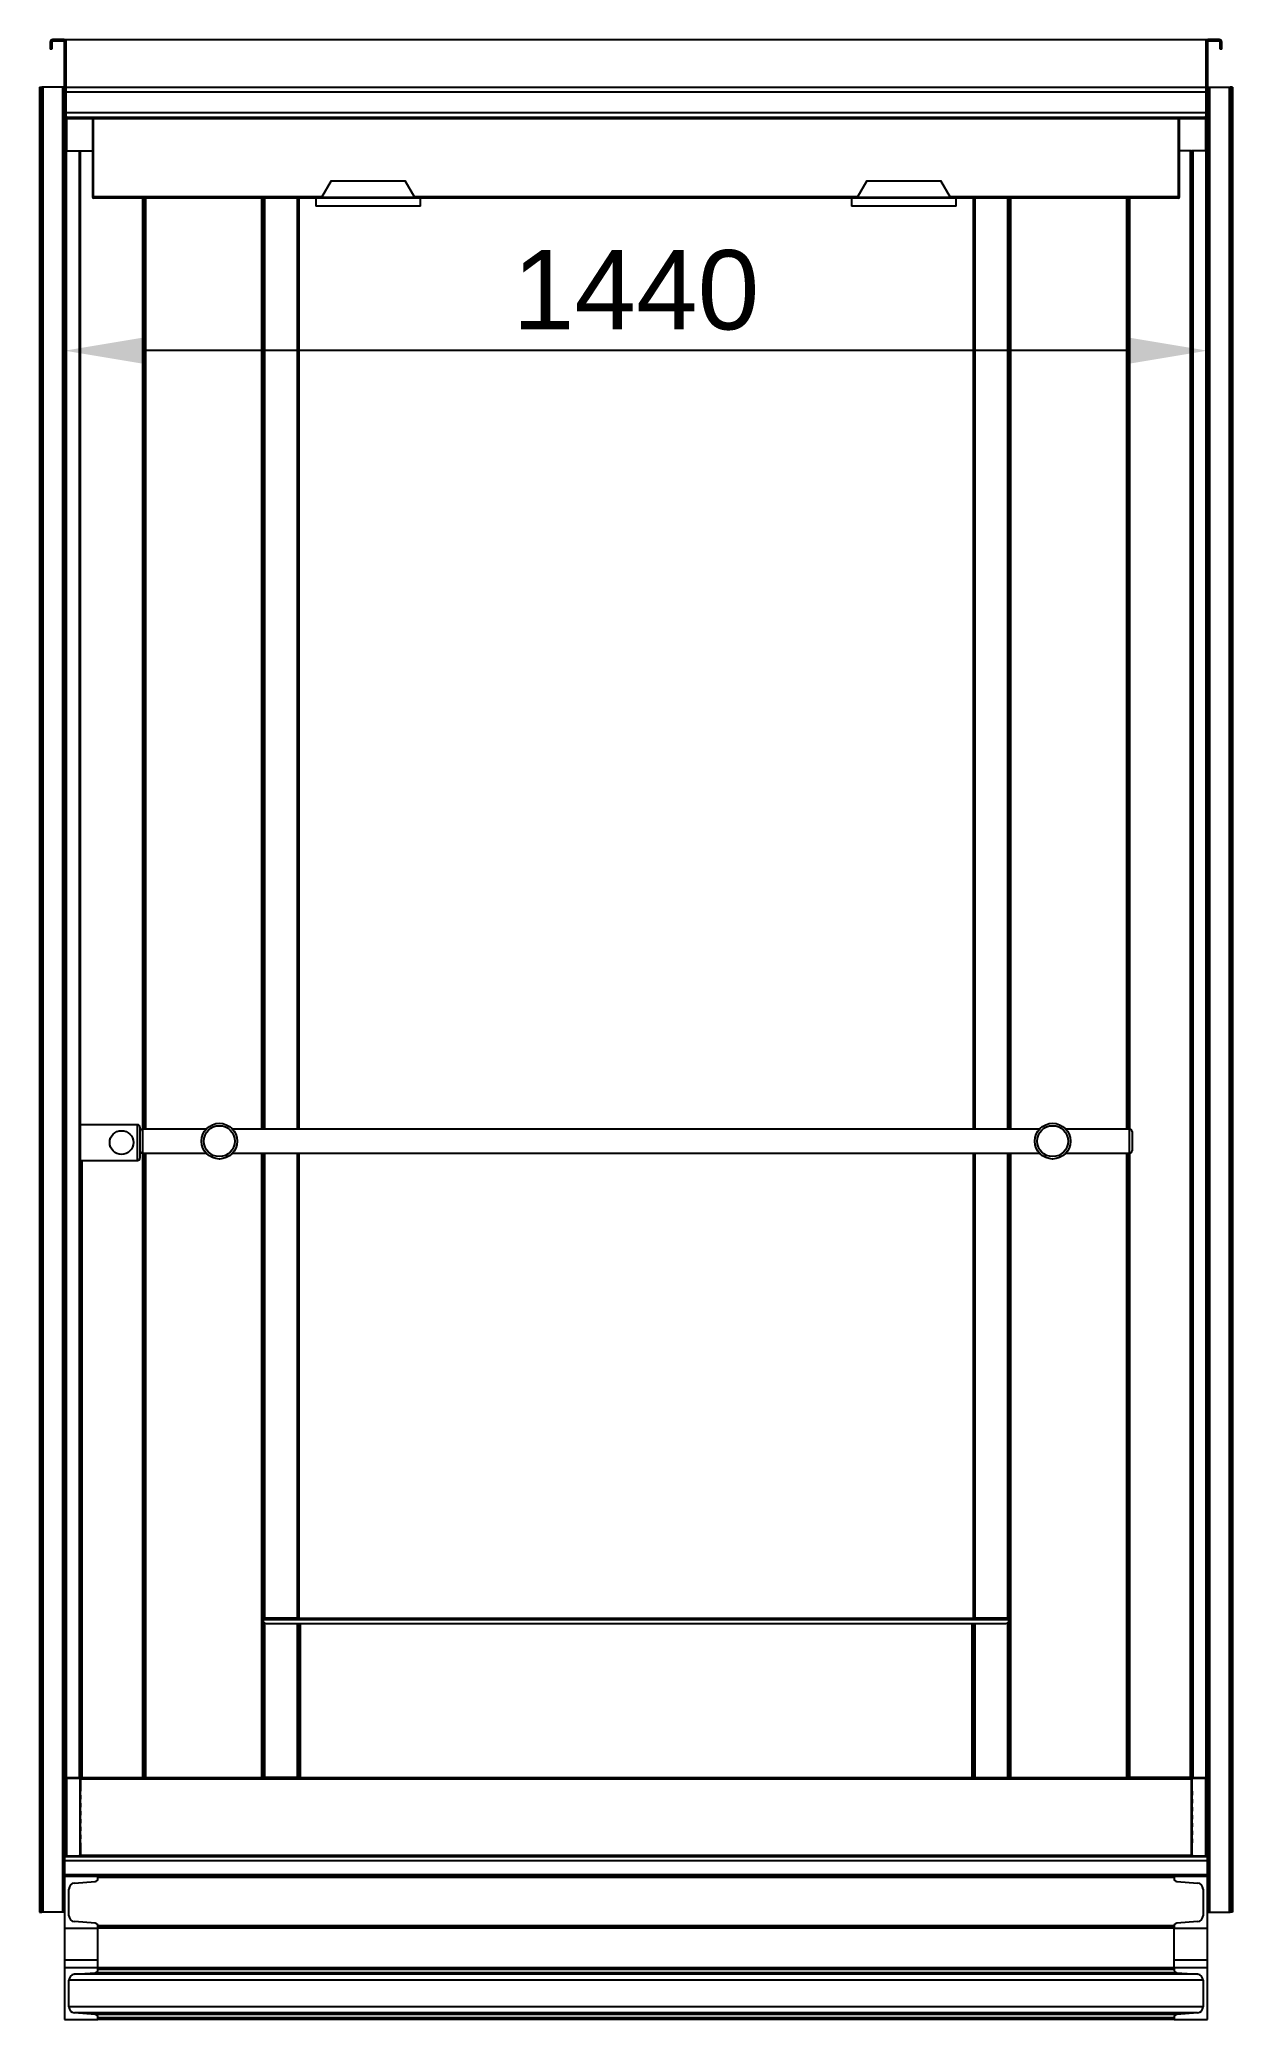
# Model space of a CAD drawing. Header units: millimetres. Extents: x -751 to 752, y 0 to 2495.
import ezdxf

# ---------------------------------------------------------------- set-up
doc = ezdxf.new("R2010")
doc.units = ezdxf.units.MM
doc.styles.get("Standard").update_dxf_attribs({"font": 'arial.ttf'})
doc.dimstyles.new('DimStyleALPx2', dxfattribs={"dimscale": 40, "dimtxt": 2.5, "dimasz": 2.5, "dimexe": 1.25, "dimexo": 0.625, "dimtad": 1, "dimdsep": 46, "dimtxsty": 'Standard', "dimcen": 2.5, "dimclrd": 60, "dimclre": 60, "dimadec": 0, "dimazin": 0, "dimtfac": 1, "dimtofl": 0, "dimtmove": 0, "dimatfit": 3, "dimfxl": 1, "dimarcsym": 0})

# ---------------------------------------------------------------- blocks, each defined once
blk = doc.blocks.new('*D0')
at = {"color": 60, "linetype": 'ByBlock', "lineweight": -2, "transparency": 16777216}
for p, q in [((-719.1, 2351.6), (-719.1, 2053)), ((720.9, 2351.6), (720.9, 2053)), ((620.9, 2103), (-619.1, 2103))]:
    blk.add_line(p, q, dxfattribs=at)
at = {"color": 60, "transparency": 16777216}
for points in [[(-619.1, 2119.6), (-619.1, 2086.3), (-719.1, 2103)], [(620.9, 2119.6), (620.9, 2086.3), (720.9, 2103)]]:
    blk.add_solid(points, dxfattribs=at)
at = {"layer": 'Defpoints', "color": 0, "transparency": 16777216}
for p in [(-719.1, 2376.6), (720.9, 2376.6), (-719.1, 2103)]:
    blk.add_point(p, dxfattribs=at)
at = {"color": 0, "transparency": 16777216, "insert": (0.9, 2179), "char_height": 100, "attachment_point": 5}
blk.add_mtext('1440', dxfattribs=at)

msp = doc.modelspace()

# ---------------------------------------------------------------- linework, layer by layer
at = {"color": 7, "linetype": 'Continuous', "lineweight": 25}
for p, q in [((-737.1, 2492), (-737.1, 2483)), ((-735.1, 2483), (-737.1, 2483)), ((-735.1, 2492), (-735.1, 2483)), ((-720.1, 2495), (-734.1, 2495)), ((-720.1, 2493), (-734.1, 2493)), ((-719.1, 2398), (-719.1, 2492)), ((-717.1, 2398), (-717.1, 2492)), ((718.9, 2492), (718.9, 2398)), ((720.9, 2492), (720.9, 2398)), ((735.9, 2495), (721.9, 2495)), ((735.9, 2493), (721.9, 2493)), ((736.9, 2483), (736.9, 2492)), ((738.9, 2483), (736.9, 2483)), ((738.9, 2483), (738.9, 2492)), ((-750.6, 2435), (-750.6, 135)), ((-750.6, 2435), (-749.1, 2435)), ((-749.1, 2435), (-747.6, 2435)), ((-749.1, 2435), (-749.1, 135)), ((-747.6, 2435), (-747.6, 135)), ((-746.6, 2435), (-747.6, 2435)), ((-746.6, 2435), (-746.6, 135)), ((-721.6, 2435), (-746.6, 2435)), ((-721.6, 2435), (-721.6, 135)), ((-720.6, 2435), (-721.6, 2435)), ((-720.6, 2435), (-720.6, 135)), ((-720.6, 2435), (-719.1, 2435)), ((-719.1, 2435), (-719.1, 135)), ((-717.1, 2435), (718.9, 2435)), ((-717.1, 2429), (718.9, 2429)), ((720.9, 2435), (722.4, 2435)), ((720.9, 135), (720.9, 2435)), ((722.4, 135), (722.4, 2435)), ((722.4, 2435), (723.4, 2435)), ((723.4, 2435), (723.4, 135)), ((723.4, 2435), (748.4, 2435)), ((748.4, 2435), (748.4, 135)), ((748.4, 2435), (749.4, 2435)), ((750.9, 2435), (749.4, 2435)), ((749.4, 2435), (749.4, 135)), ((750.9, 2435), (750.9, 135)), ((752.4, 2435), (750.9, 2435)), ((752.4, 2435), (752.4, 135)), ((-717.1, 2403), (718.9, 2403)), ((717.9, 2397), (-716.1, 2397)), ((717.9, 2395), (-716.1, 2395)), ((-684.1, 2395), (-684.1, 2296.8)), ((-683.3, 2395), (-684.1, 2395)), ((-683.3, 2395), (-683.3, 2296.8)), ((-682.593, 2296.8), (-682.593, 2395)), ((684.393, 2296.8), (684.393, 2395)), ((685.1, 2296.8), (685.1, 2395)), ((685.9, 2395), (685.1, 2395)), ((685.9, 2296.8), (685.9, 2395)), ((-719.1, 2355), (-718.3, 2355)), ((-718.3, 2355), (-718.3, 305)), ((-718.3, 2355), (-717.3, 2355)), ((-717.3, 2355), (-717.3, 305)), ((-717.3, 2355), (-700.9, 2355)), ((-700.9, 2355), (-700.9, 305)), ((-700.9, 2355), (-699.9, 2355)), ((-699.9, 305), (-699.9, 2355)), ((-699.9, 2355), (-699.1, 2355)), ((-699.1, 305), (-699.1, 2355)), ((-699.1, 2355), (-697.3, 2355)), ((-697.3, 2355), (-684.1, 2355)), ((-683.3, 2355), (-682.593, 2355)), ((685.1, 2355), (684.393, 2355)), ((699.1, 2355), (685.9, 2355)), ((699.1, 2355), (699.1, 305)), ((700.9, 2355), (699.1, 2355)), ((700.9, 2355), (700.9, 2016.8)), ((700.9, 2355), (701.7, 2355)), ((701.7, 2355), (701.7, 2016.8)), ((702.7, 2355), (701.7, 2355)), ((702.7, 2355), (702.7, 305)), ((719.1, 2355), (702.7, 2355)), ((719.1, 2355), (719.1, 305)), ((720.1, 2355), (719.1, 2355)), ((720.1, 2355), (720.1, 305)), ((720.9, 2355), (720.1, 2355)), ((684.1, 2295.8), (-682.3, 2295.8)), ((-383.279, 2317), (-395.519, 2295.8)), ((-383.279, 2317), (-336.6, 2317)), ((-336.6, 2317), (-289.921, 2317)), ((-277.681, 2295.8), (-289.921, 2317)), ((291.721, 2317), (279.481, 2295.8)), ((291.721, 2317), (338.4, 2317)), ((338.4, 2317), (385.079, 2317)), ((397.319, 2295.8), (385.079, 2317)), ((684.1, 2295), (-682.3, 2295)), ((-619.1, 2295), (-619.1, 1121.8)), ((-469.1, 2295), (-469.1, 1121.8)), ((-424.1, 2295), (-424.1, 1121.8)), ((-402.6, 2295), (-402.6, 2285)), ((-270.6, 2285), (-402.6, 2285)), ((-270.6, 2285), (-270.6, 2295)), ((272.4, 2295), (272.4, 2285)), ((404.4, 2285), (272.4, 2285)), ((404.4, 2285), (404.4, 2295)), ((425.9, 2295), (425.9, 1121.8)), ((470.9, 2295), (470.9, 1121.8)), ((620.9, 2295), (620.9, 1121.8)), ((700.9, 2146.8), (699.4, 2146.8)), ((699.4, 2016.8), (699.4, 2146.8)), ((700.9, 2016.8), (700.9, 2146.8)), ((700.9, 2016.8), (699.4, 2016.8)), ((699.4, 2016.8), (699.4, 1956.8)), ((700.1, 2016.8), (700.1, 1956.8)), ((700.1, 2016.8), (700.9, 2016.8)), ((701.7, 2016.8), (700.9, 2016.8)), ((700.9, 2016.8), (700.9, 1956.8)), ((701.7, 2016.8), (701.7, 1956.8)), ((699.4, 1956.8), (700.9, 1956.8)), ((699.4, 1851.8), (699.4, 1956.8)), ((700.1, 1956.8), (700.9, 1956.8)), ((701.7, 1956.8), (700.9, 1956.8)), ((700.9, 1956.8), (700.9, 1851.8)), ((701.7, 1956.8), (701.7, 1851.8)), ((700.9, 1851.8), (699.4, 1851.8)), ((699.4, 1851.8), (699.4, 1741.8)), ((700.1, 1741.8), (700.1, 1851.8)), ((700.1, 1851.8), (700.9, 1851.8)), ((701.7, 1851.8), (700.9, 1851.8)), ((700.9, 1741.8), (700.9, 1851.8)), ((701.7, 1851.8), (701.7, 1741.8)), ((699.4, 1741.8), (700.9, 1741.8)), ((699.4, 1661.8), (699.4, 1741.8)), ((700.1, 1741.8), (700.9, 1741.8)), ((701.7, 1741.8), (700.9, 1741.8)), ((700.9, 1741.8), (700.9, 1661.8)), ((701.7, 1741.8), (701.7, 1661.8)), ((700.9, 1661.8), (699.4, 1661.8)), ((699.4, 1661.8), (699.4, 1631.8)), ((700.1, 1661.8), (700.1, 1631.8)), ((700.9, 1661.8), (700.1, 1661.8)), ((700.9, 1661.8), (701.7, 1661.8)), ((700.9, 1661.8), (700.9, 1631.8)), ((701.7, 1661.8), (701.7, 1631.8)), ((699.4, 1284.712), (699.4, 1631.8)), ((699.4, 1631.8), (700.9, 1631.8)), ((700.9, 1631.8), (700.1, 1631.8)), ((700.9, 1631.8), (701.7, 1631.8)), ((700.9, 1631.8), (700.9, 1284.712)), ((701.7, 1631.8), (701.7, 1284.712)), ((700.9, 1284.712), (699.4, 1284.712)), ((699.4, 1284.712), (699.4, 1248.888)), ((700.9, 1284.712), (700.1, 1284.712)), ((700.1, 1248.888), (700.1, 1284.712)), ((700.9, 1284.712), (701.7, 1284.712)), ((700.9, 1248.888), (700.9, 1284.712)), ((701.7, 1284.712), (701.7, 1248.888)), ((699.4, 1248.888), (700.9, 1248.888)), ((699.4, 1234.712), (699.4, 1248.888)), ((700.1, 1248.888), (700.9, 1248.888)), ((701.7, 1248.888), (700.9, 1248.888)), ((700.9, 1248.888), (700.9, 1234.712)), ((701.7, 1248.888), (701.7, 1234.712)), ((700.9, 1234.712), (699.4, 1234.712)), ((699.4, 1234.712), (699.4, 1198.888)), ((700.9, 1234.712), (700.1, 1234.712)), ((700.1, 1198.888), (700.1, 1234.712)), ((700.9, 1234.712), (701.7, 1234.712)), ((700.9, 1198.888), (700.9, 1234.712)), ((701.7, 1234.712), (701.7, 1198.888)), ((699.4, 1174.712), (699.4, 1198.888)), ((699.4, 1198.888), (700.9, 1198.888)), ((700.1, 1198.888), (700.9, 1198.888)), ((701.7, 1198.888), (700.9, 1198.888)), ((700.9, 1198.888), (700.9, 1174.712)), ((701.7, 1198.888), (701.7, 1174.712)), ((700.9, 1174.712), (699.4, 1174.712)), ((699.4, 1174.712), (699.4, 1138.888)), ((700.9, 1174.712), (700.1, 1174.712)), ((700.1, 1138.888), (700.1, 1174.712)), ((700.9, 1138.888), (700.9, 1174.712)), ((700.9, 1174.712), (701.7, 1174.712)), ((701.7, 1174.712), (701.7, 1138.888)), ((-627.1, 1127.5), (-699.1, 1127.5)), ((-624.1, 1124.5), (-624.1, 1085.5)), ((699.4, 1138.888), (700.9, 1138.888)), ((699.4, 1124.712), (699.4, 1138.888)), ((700.9, 1124.712), (699.4, 1124.712)), ((699.4, 1124.712), (699.4, 1088.888)), ((700.1, 1138.888), (700.9, 1138.888)), ((700.9, 1124.712), (700.1, 1124.712)), ((700.1, 1088.888), (700.1, 1124.712)), ((701.7, 1138.888), (700.9, 1138.888)), ((700.9, 1138.888), (700.9, 1124.712)), ((700.9, 1088.888), (700.9, 1124.712)), ((700.9, 1124.712), (701.7, 1124.712)), ((701.7, 1138.888), (701.7, 1124.712)), ((701.7, 1124.712), (701.7, 1088.888)), ((-540.87, 1121.8), (-621.1, 1121.8)), ((509.129, 1121.8), (-507.329, 1121.8)), ((622.9, 1121.8), (542.67, 1121.8)), ((625.9, 1118.8), (625.9, 1094.8)), ((-699.1, 1082.5), (-627.1, 1082.5)), ((-621.1, 1091.8), (-540.87, 1091.8)), ((-619.1, 1091.8), (-619.1, 305)), ((-507.329, 1091.8), (509.129, 1091.8)), ((-469.1, 1091.8), (-469.1, 505.8)), ((-424.1, 1091.8), (-424.1, 505.8)), ((425.9, 1091.8), (425.9, 505.8)), ((470.9, 1091.8), (470.9, 505.8)), ((542.67, 1091.8), (622.9, 1091.8)), ((620.9, 1091.8), (620.9, 305)), ((699.4, 1088.888), (700.9, 1088.888)), ((699.4, 1046.8), (699.4, 1088.888)), ((700.1, 1088.888), (700.9, 1088.888)), ((701.7, 1088.888), (700.9, 1088.888)), ((700.9, 1088.888), (700.9, 305)), ((700.9, 1046.8), (700.9, 1088.888)), ((701.7, 1088.888), (701.7, 305)), ((699.4, 1046.8), (700.9, 1046.8)), ((-469.1, 505.8), (-468.912, 505.8)), ((-469.1, 504), (-469.1, 505.8)), ((-469.1, 504), (470.9, 504)), ((-469.1, 504), (-469.1, 503)), ((-469.1, 503), (-469.1, 305)), ((-467.3, 505.8), (-468.912, 505.8)), ((-425.9, 505.8), (-467.3, 505.8)), ((-424.288, 505.8), (-425.9, 505.8)), ((-424.288, 505.8), (426.088, 505.8)), ((427.7, 505.8), (426.088, 505.8)), ((469.1, 505.8), (427.7, 505.8)), ((470.712, 505.8), (469.1, 505.8)), ((470.712, 505.8), (470.9, 505.8)), ((470.9, 505.8), (470.9, 504)), ((470.9, 504), (470.9, 503)), ((470.9, 503), (470.9, 305)), ((-465.1, 499), (466.9, 499)), ((-424.1, 499), (-424.1, 305)), ((425.9, 499), (425.9, 305)), ((-719.1, 305), (-718.3, 305)), ((-719.1, 300), (-719.1, 303.2)), ((-718.3, 300), (-719.1, 300)), ((-718.3, 305), (-717.3, 305)), ((-718.3, 300), (-718.3, 303.2)), ((-717.3, 305), (-700.9, 305)), ((-717.3, 304.2), (-700.9, 304.2)), ((-700.9, 305), (-699.9, 305)), ((-699.1, 305), (-699.9, 305)), ((-699.9, 303.2), (-699.9, 287.5)), ((-699.1, 305), (-697.3, 305)), ((-699.1, 303.2), (-699.1, 305)), ((-699.1, 303.2), (-699.1, 287.5)), ((-699.1, 303.2), (701.7, 303.2)), ((-697.3, 305), (-620.9, 305)), ((-620.9, 305), (-619.1, 305)), ((-619.1, 305), (-617.3, 305)), ((-617.3, 305), (-470.9, 305)), ((-470.9, 305), (-469.1, 305)), ((-467.3, 305), (-469.1, 305)), ((-425.9, 305), (-467.3, 305)), ((-424.1, 305), (-425.9, 305)), ((-424.1, 305), (-422.3, 305)), ((-422.3, 305), (424.1, 305)), ((424.1, 305), (425.9, 305)), ((425.9, 305), (427.7, 305)), ((427.7, 305), (469.1, 305)), ((469.1, 305), (470.9, 305)), ((470.9, 305), (472.7, 305)), ((472.7, 305), (619.1, 305)), ((619.1, 305), (620.9, 305)), ((622.7, 305), (620.9, 305)), ((699.1, 305), (622.7, 305)), ((700.9, 305), (699.1, 305)), ((701.7, 305), (700.9, 305)), ((700.9, 305), (700.9, 303.2)), ((700.9, 287.5), (700.9, 303.2)), ((702.7, 305), (701.7, 305)), ((701.7, 287.5), (701.7, 303.2)), ((702.7, 305), (719.1, 305)), ((702.7, 304.2), (719.1, 304.2)), ((720.1, 305), (719.1, 305)), ((720.9, 305), (720.1, 305)), ((720.1, 303.2), (720.1, 300)), ((720.9, 300), (720.1, 300)), ((720.9, 303.2), (720.9, 300)), ((-699.9, 287.5), (-699.1, 287.5)), ((-699.9, 287.5), (-699.9, 282.5)), ((-699.9, 282.5), (-699.9, 277.5)), ((-699.1, 282.5), (-699.9, 282.5)), ((-699.9, 277.5), (-699.1, 277.5)), ((-699.9, 277.5), (-699.9, 272.5)), ((-699.1, 282.5), (-699.1, 287.5)), ((-699.1, 282.5), (-699.1, 277.5)), ((-699.1, 272.5), (-699.1, 277.5)), ((700.9, 287.5), (701.7, 287.5)), ((700.9, 282.5), (700.9, 287.5)), ((700.9, 277.5), (700.9, 282.5)), ((701.7, 282.5), (700.9, 282.5)), ((700.9, 277.5), (701.7, 277.5)), ((700.9, 272.5), (700.9, 277.5)), ((701.7, 287.5), (701.7, 282.5)), ((701.7, 277.5), (701.7, 282.5)), ((701.7, 277.5), (701.7, 272.5)), ((-699.1, 272.5), (-699.9, 272.5)), ((-699.9, 272.5), (-699.9, 267.5)), ((-699.9, 267.5), (-699.1, 267.5)), ((-699.9, 267.5), (-699.9, 262.5)), ((-699.1, 262.5), (-699.9, 262.5)), ((-699.9, 262.5), (-699.9, 257.5)), ((-699.9, 257.5), (-699.1, 257.5)), ((-699.9, 257.5), (-699.9, 252.5)), ((-699.9, 252.5), (-699.9, 247.5)), ((-699.1, 252.5), (-699.9, 252.5)), ((-699.1, 272.5), (-699.1, 267.5)), ((-699.1, 262.5), (-699.1, 267.5)), ((-699.1, 262.5), (-699.1, 257.5)), ((-699.1, 252.5), (-699.1, 257.5)), ((-699.1, 252.5), (-699.1, 247.5)), ((700.9, 267.5), (700.9, 272.5)), ((701.7, 272.5), (700.9, 272.5)), ((700.9, 267.5), (701.7, 267.5)), ((700.9, 262.5), (700.9, 267.5)), ((700.9, 257.5), (700.9, 262.5)), ((701.7, 262.5), (700.9, 262.5)), ((700.9, 257.5), (701.7, 257.5)), ((700.9, 252.5), (700.9, 257.5)), ((701.7, 252.5), (700.9, 252.5)), ((700.9, 247.5), (700.9, 252.5)), ((701.7, 267.5), (701.7, 272.5)), ((701.7, 267.5), (701.7, 262.5)), ((701.7, 257.5), (701.7, 262.5)), ((701.7, 257.5), (701.7, 252.5)), ((701.7, 247.5), (701.7, 252.5)), ((-699.9, 247.5), (-699.1, 247.5)), ((-699.9, 247.5), (-699.9, 242.5)), ((-699.9, 242.5), (-699.9, 237.5)), ((-699.1, 242.5), (-699.9, 242.5)), ((-699.9, 237.5), (-699.1, 237.5)), ((-699.9, 237.5), (-699.9, 232.5)), ((-699.9, 232.5), (-699.9, 227.5)), ((-699.1, 232.5), (-699.9, 232.5)), ((-699.9, 227.5), (-699.1, 227.5)), ((-699.9, 227.5), (-699.9, 222.5)), ((-699.1, 242.5), (-699.1, 247.5)), ((-699.1, 242.5), (-699.1, 237.5)), ((-699.1, 232.5), (-699.1, 237.5)), ((-699.1, 232.5), (-699.1, 227.5)), ((-699.1, 222.5), (-699.1, 227.5)), ((700.9, 247.5), (701.7, 247.5)), ((700.9, 242.5), (700.9, 247.5)), ((701.7, 242.5), (700.9, 242.5)), ((700.9, 237.5), (700.9, 242.5)), ((700.9, 237.5), (701.7, 237.5)), ((700.9, 232.5), (700.9, 237.5)), ((700.9, 227.5), (700.9, 232.5)), ((701.7, 232.5), (700.9, 232.5)), ((700.9, 227.5), (701.7, 227.5)), ((700.9, 222.5), (700.9, 227.5)), ((701.7, 247.5), (701.7, 242.5)), ((701.7, 237.5), (701.7, 242.5)), ((701.7, 237.5), (701.7, 232.5)), ((701.7, 227.5), (701.7, 232.5)), ((701.7, 227.5), (701.7, 222.5)), ((-719.1, 206.8), (-719.1, 210)), ((-719.1, 210), (-718.3, 210)), ((720.9, 205), (-719.1, 205)), ((-719.1, 205), (-719.1, 200)), ((720.9, 200), (-719.1, 200)), ((-719.1, 200), (-719.1, 182)), ((-718.3, 206.8), (-718.3, 210)), ((-700.9, 205.8), (-717.3, 205.8)), ((-700.9, 205), (-717.3, 205)), ((-699.1, 222.5), (-699.9, 222.5)), ((-699.9, 222.5), (-699.9, 206.8)), ((-699.1, 222.5), (-699.1, 206.8)), ((-699.1, 206.8), (700.9, 206.8)), ((-699.1, 205), (-699.1, 206.8)), ((701.7, 222.5), (700.9, 222.5)), ((700.9, 206.8), (700.9, 222.5)), ((700.9, 206.8), (700.9, 205)), ((701.7, 206.8), (701.7, 222.5)), ((719.1, 205.8), (702.7, 205.8)), ((719.1, 205), (702.7, 205)), ((720.1, 210), (720.1, 206.8)), ((720.1, 210), (720.9, 210)), ((720.9, 210), (720.9, 206.8)), ((720.9, 200), (720.9, 205)), ((720.9, 182), (720.9, 200)), ((720.9, 182), (-719.1, 182)), ((-719.1, 180), (-719.1, 182)), ((720.9, 180), (-719.1, 180)), ((-719.1, 180), (-719.1, 115)), ((-677.1, 180), (-719.1, 180)), ((-677.1, 177.873), (-677.1, 180)), ((678.9, 180), (678.9, 177.873)), ((720.9, 180), (678.9, 180)), ((720.9, 182), (720.9, 180)), ((720.9, 115), (720.9, 180)), ((-713.6, 130.664), (-713.6, 164.336)), ((-706.698, 171.812), (-680.781, 173.886)), ((682.581, 173.886), (708.498, 171.812)), ((715.4, 164.336), (715.4, 130.664)), ((-750.6, 135), (-749.1, 135)), ((-749.1, 135), (-747.6, 135)), ((-746.6, 135), (-747.6, 135)), ((-721.6, 135), (-746.6, 135)), ((-720.6, 135), (-721.6, 135)), ((-719.1, 135), (-720.6, 135)), ((722.4, 135), (720.9, 135)), ((722.4, 135), (723.4, 135)), ((723.4, 135), (748.4, 135)), ((748.4, 135), (749.4, 135)), ((750.9, 135), (749.4, 135)), ((752.4, 135), (750.9, 135)), ((-719.1, 115), (-677.1, 115)), ((-680.781, 121.114), (-706.698, 123.188)), ((-677.1, 119), (-677.566, 119)), ((-677.1, 118), (-677.1, 119)), ((678.9, 118), (-677.1, 118)), ((-677.1, 118), (-677.1, 117.127)), ((-677.1, 115), (-677.1, 117.127)), ((678.9, 117), (-677.1, 117)), ((678.9, 115), (-677.1, 115)), ((678.9, 119), (678.9, 118)), ((679.366, 119), (678.9, 119)), ((678.9, 117.127), (678.9, 115)), ((678.9, 115), (720.9, 115)), ((708.498, 123.188), (682.581, 121.114)), ((-677.1, 65), (-719.1, 65)), ((-719.1, 65), (-719.1, 0)), ((-706.698, 56.812), (-680.781, 58.886)), ((708.498, 56.812), (-706.698, 56.812)), ((682.581, 58.886), (-680.781, 58.886)), ((-677.1, 62.873), (-677.1, 65)), ((678.9, 65), (-677.1, 65)), ((678.9, 62.873), (-677.1, 62.873)), ((720.9, 65), (678.9, 65)), ((678.9, 65), (678.9, 62.873)), ((682.581, 58.886), (708.498, 56.812)), ((720.9, 0), (720.9, 65)), ((-713.6, 15.664), (-713.6, 49.336)), ((715.4, 49.336), (-713.6, 49.336)), ((715.4, 49.336), (715.4, 15.664)), ((-719.1, 0), (-677.1, 0)), ((715.4, 15.664), (-713.6, 15.664)), ((-680.781, 6.114), (-706.698, 8.188)), ((708.498, 8.188), (-706.698, 8.188)), ((682.581, 6.114), (-680.781, 6.114)), ((-677.1, 0), (-677.1, 2.127)), ((678.9, 2.127), (-677.1, 2.127)), ((678.9, 0), (-677.1, 0)), ((678.9, 2.127), (678.9, 0)), ((678.9, 0), (720.9, 0)), ((708.498, 8.188), (682.581, 6.114))]:
    msp.add_line(p, q, dxfattribs=at)
msp.add_line((-720.075, 2495), (721.875, 2495))
at = {"color": 8, "linetype": 'Continuous', "lineweight": 25}
for p, q in [((-716.6, 2395.042), (-716.6, 2355)), ((718.4, 2395.042), (718.4, 2355)), ((-394.942, 2296.8), (-682.593, 2296.8)), ((280.058, 2296.8), (-278.258, 2296.8)), ((684.393, 2296.8), (396.742, 2296.8)), ((-620.9, 2295), (-620.9, 1121.8)), ((-617.3, 2295), (-617.3, 1121.8)), ((-470.9, 2295), (-470.9, 1121.8)), ((-467.3, 2295), (-467.3, 1121.8)), ((-425.9, 2295), (-425.9, 1121.8)), ((427.7, 2295), (427.7, 1121.8)), ((469.1, 2295), (469.1, 1121.8)), ((472.7, 2295), (472.7, 1121.8)), ((619.1, 2295), (619.1, 1121.8)), ((622.7, 2295), (622.7, 1121.8)), ((-627.1, 1082.5), (-627.1, 1127.5)), ((-621.1, 1121.8), (-621.1, 1091.8)), ((622.9, 1091.8), (622.9, 1121.8)), ((-697.3, 1082.5), (-697.3, 305)), ((-620.9, 1091.8), (-620.9, 305)), ((-617.3, 1091.8), (-617.3, 305)), ((-470.9, 1091.8), (-470.9, 305)), ((-467.3, 1091.8), (-467.3, 505.8)), ((-425.9, 1091.8), (-425.9, 505.8)), ((427.7, 1091.8), (427.7, 505.8)), ((469.1, 1091.8), (469.1, 505.8)), ((472.7, 1091.8), (472.7, 305)), ((619.1, 1091.8), (619.1, 305)), ((622.7, 1091.8), (622.7, 305)), ((-467.3, 499.659), (-467.3, 305)), ((469.1, 499.659), (469.1, 305)), ((-425.9, 499), (-425.9, 305)), ((-422.3, 499), (-422.3, 305)), ((424.1, 499), (424.1, 305)), ((427.7, 499), (427.7, 305)), ((-716.6, 304.2), (-716.6, 205.8)), ((718.4, 304.2), (718.4, 205.8)), ((678.9, 179), (-677.1, 179))]:
    msp.add_line(p, q, dxfattribs=at)
at = {"linetype": 'ByBlock'}
for p, q in [((-719.1, 115), (-719.1, 65)), ((-677.1, 65), (-677.1, 115)), ((678.9, 65), (678.9, 115)), ((720.9, 65), (720.9, 115)), ((-719.1, 75), (-677.1, 75)), ((678.9, 75), (720.9, 75))]:
    msp.add_line(p, q, dxfattribs=at)
at = {"color": 7, "linetype": 'Continuous', "lineweight": 25}
for centre, radius in [((-524.1, 1106.8), 22.5), ((-524.1, 1106.8), 19.5), ((525.9, 1106.8), 22.5), ((525.9, 1106.8), 19.5), ((-647.3, 1105), 15)]:
    msp.add_circle(centre, radius, dxfattribs=at)
for centre, radius, start, end in [((721.9, 2492), 3, 90, 180), ((-734.1, 2492), 3, 90, 180), ((-734.1, 2492), 1, 90, 180), ((-720.1, 2492), 3, 0, 90), ((-720.1, 2492), 1, 0, 90), ((721.9, 2492), 1, 90, 180), ((735.9, 2492), 3, 0, 90), ((735.9, 2492), 1, 0, 90), ((-716.1, 2398), 3, 180, 270), ((-716.1, 2398), 1, 180, 270), ((717.9, 2398), 3, 270, 0), ((717.9, 2398), 1, 270, 0), ((-682.3, 2296.8), 1.8, 180, 270), ((-682.3, 2296.8), 1, 180, 270), ((684.1, 2296.8), 1.8, 270, 0), ((684.1, 2296.8), 1, 270, 0), ((-627.1, 1124.5), 3, 0, 90), ((-621.1, 1118.8), 3, 90, 180), ((622.9, 1118.8), 3, 0, 90), ((-627.1, 1085.5), 3, 270, 0), ((-621.1, 1094.8), 3, 180, 270), ((622.9, 1094.8), 3, 270, 0), ((-465.1, 503), 4, 180, 270), ((466.9, 503), 4, 270, 0), ((-717.3, 303.2), 1.8, 90, 180), ((-717.3, 303.2), 1, 90, 180), ((-700.9, 303.2), 1.8, 0, 90), ((-700.9, 303.2), 1, 0, 90), ((702.7, 303.2), 1.8, 90, 180), ((702.7, 303.2), 1, 90, 180), ((719.1, 303.2), 1.8, 0, 90), ((719.1, 303.2), 1, 0, 90), ((-717.3, 206.8), 1.8, 180, 270), ((-717.3, 206.8), 1, 180, 270), ((-700.9, 206.8), 1.8, 270, 0), ((-700.9, 206.8), 1, 270, 0), ((702.7, 206.8), 1.8, 180, 270), ((702.7, 206.8), 1, 180, 270), ((719.1, 206.8), 1, 270, 0), ((719.1, 206.8), 1.8, 270, 0), ((-681.1, 177.873), 4, 274.574, 0), ((682.9, 177.873), 4, 180, 265.426), ((-706.1, 164.336), 7.5, 94.574, 180), ((707.9, 164.336), 7.5, 0, 85.426), ((-706.1, 130.664), 7.5, 180, 265.426), ((707.9, 130.664), 7.5, 274.574, 0), ((-681.1, 117.127), 4, 0, 85.426), ((682.9, 117.127), 4, 94.574, 180), ((-706.1, 49.336), 7.5, 94.574, 180), ((-681.1, 62.873), 4, 274.574, 0), ((682.9, 62.873), 4, 180, 265.426), ((707.9, 49.336), 7.5, 0, 85.426), ((-706.1, 15.664), 7.5, 180, 265.426), ((-681.1, 2.127), 4, 0, 85.426), ((682.9, 2.127), 4, 94.574, 180), ((707.9, 15.664), 7.5, 274.574, 0)]:
    msp.add_arc(centre, radius, start, end, dxfattribs=at)
for points, knots in [([(-682.593, 2296.8), (-682.568, 2296.558), (-682.533, 2296.204), (-682.497, 2295.926), (-682.485, 2295.838)], [0, 0, 0, 0, 0.68101752, 1, 1, 1, 1]), ([(-682.593, 2296.8), (-682.568, 2296.669), (-682.52, 2296.407), (-682.446, 2296.076), (-682.373, 2295.845), (-682.324, 2295.815), (-682.3, 2295.8)], [0, 0, 0, 0, 0.24999626, 0.49992683, 0.75000401, 1, 1, 1, 1]), ([(684.1, 2295.8), (684.124, 2295.815), (684.173, 2295.845), (684.246, 2296.076), (684.32, 2296.407), (684.368, 2296.669), (684.393, 2296.8)], [0, 0, 0, 0, 0.24999599, 0.50007317, 0.75000374, 1, 1, 1, 1]), ([(684.285, 2295.835), (684.297, 2295.924), (684.333, 2296.203), (684.368, 2296.558), (684.393, 2296.8)], [0, 0, 0, 0, 0.32143871, 1, 1, 1, 1])]:
    msp.add_open_spline(points, degree=3, knots=knots, dxfattribs=at)

# ---------------------------------------------------------------- dimensions: what is measured, and where the dimension line sits
dim = msp.add_linear_dim(base=(-719.1, 2102.957), p1=(720.9, 2376.579), p2=(-719.1, 2376.579), dimstyle='DimStyleALPx2')
dim.commit()
dim.dimension.update_dxf_attribs({"geometry": '*D0', "text_midpoint": (0.9, 2102.957), "dimtype": 128})

doc.saveas('drawing.dxf')
